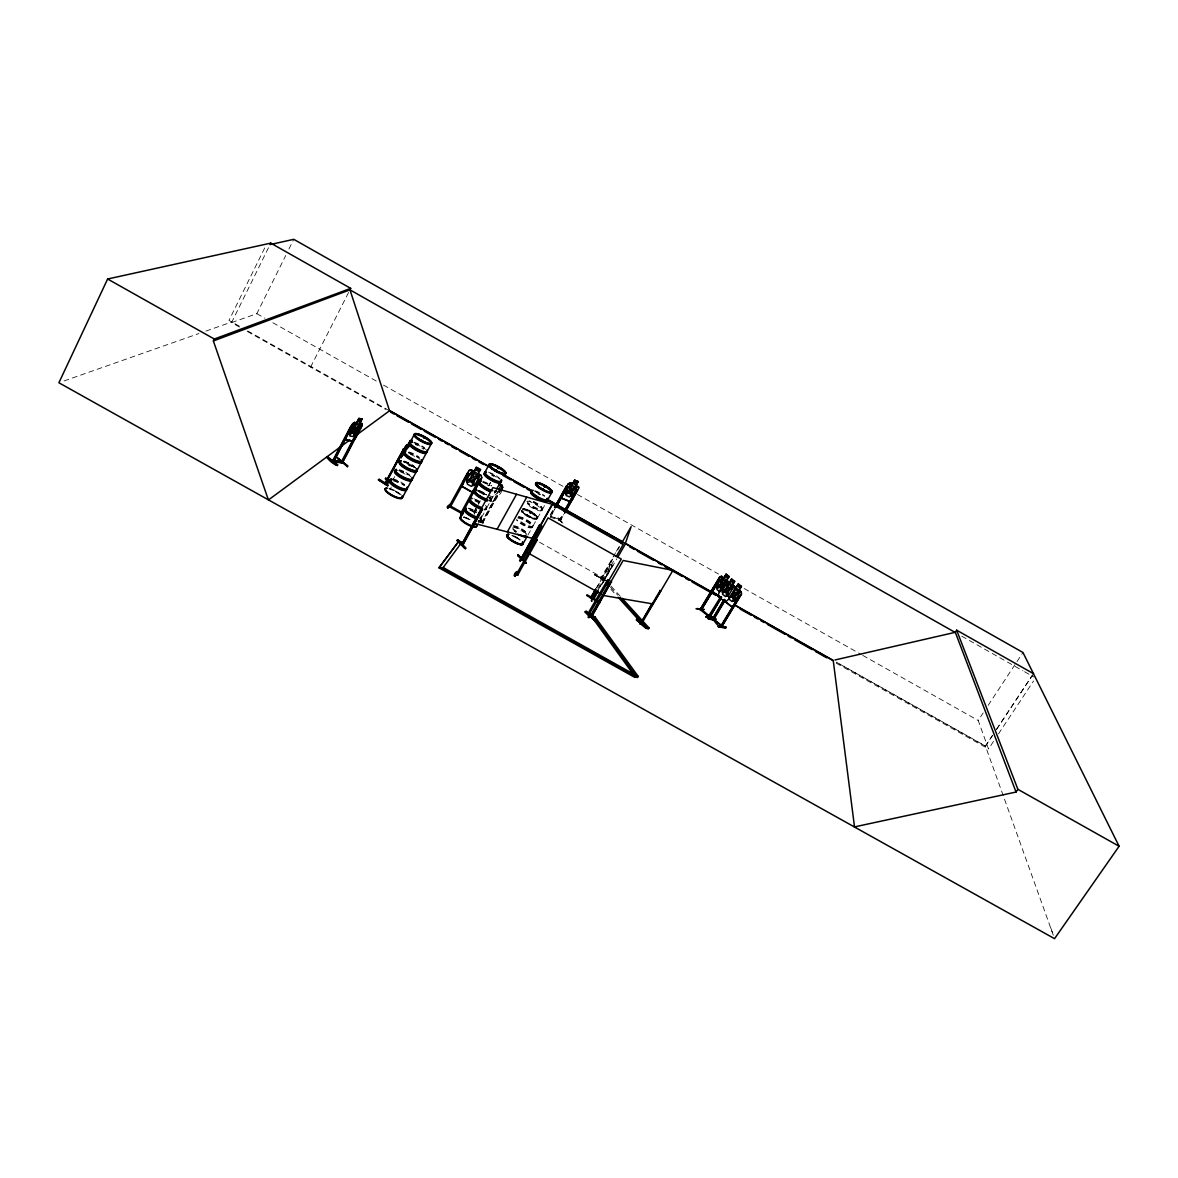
<?xml version="1.0" encoding="UTF-8"?>
<svg xmlns="http://www.w3.org/2000/svg" width="1178" height="1178" viewBox="0 0 1178 1178"><rect width="100%" height="100%" fill="white"/><g stroke="black" fill="none" stroke-linecap="round" stroke-linejoin="round"><path stroke-width="0.75" stroke-dasharray="5 3.75" d="M409.296 465.737L410.135 466.017M481.434 517.731L481.139 518.438M486.543 508.469L486.367 509.014M494.215 491.668A9.557 2.415 28.8 0 0 496.174 490.666L496.188 490.858M529.246 512.621L530.365 513.107L529.673 512.504M529.776 512.224L530.026 512.445M527.199 515.787L534.194 518.349L537.58 518.246M527.464 515.095C531.175 517.333 525.8 514.403 527.288 515.89M481.507 517.289L481.537 517.142A9.512 2.562 28.7 0 1 479.505 518.364M486.647 507.998L495.717 491.874M496.174 490.711L496.247 490.711A9.424 2.371 28.8 0 1 494.436 491.064M496.174 490.622L496.041 491.565M480.889 519.189L485.351 525.683M482.921 522.634L480.624 519.645L482.45 522.355M491.093 500.503L489.724 497.528M483.054 494.613L484.276 494.48M613.031 565.219L601.428 585.289M542.233 509.986L544.722 505.156M610.101 564.453L611.338 564.998L610.101 564.453L596.686 587.66M615.549 552.776L600.397 578.854L601.811 577.632M601.649 578L601.119 577.323L600.397 578.854M601.06 579.134L614.194 556.134M409.856 465.678L409.532 465.295M408.737 465.295L410.121 465.251L409.473 465.708M603.504 581.078L601.06 578.383L601.634 577.382L604.078 580.077L594.654 574.82L607.112 582.123M605.256 578.81L612.339 559.197M481.552 517.392L486.381 509.029M489.724 497.734L489.65 497.705A9.424 2.43 28.7 0 1 489.032 500.871L491.344 500.032L489.945 497.145A9.424 2.43 28.7 0 1 489.415 500.179M264.682 247.969L228.988 320.416L241.372 327.293M239.473 327.042L231.565 322.595L270.042 244.597M231.565 322.595L256.819 313.687L285.724 255.493M288.934 249.014L293.764 239.325M310.58 367.094L349.954 289.847M393.054 479.711L394.718 476.589M391.287 487.103L390.963 487.648M483.186 494.495L483.996 494.215M473.836 511.959L477.355 505.568M478.224 503.963L479.991 500.783M473.998 512.18L477.502 505.789M478.386 504.199L480.138 501.003M490.372 482.509L488.679 485.778A9.424 2.385 28.7 0 0 484.394 483.746M488.796 485.837L490.534 482.685M474.086 513.976L476.722 509.19M474.233 514.197L476.869 509.411M490.151 500.915L495.997 490.328M478.253 523.371L480.83 518.718M482.229 522.384L480.83 519.1M497.896 491.167L496.188 494.259L492.345 496.777L488.546 495.305M499.781 489.076L481.655 522.752L482.096 521.456M481.552 522.737L499.943 489.282M482.317 522.782L483.26 521.707M482.509 523.076L500.9 489.503M482.538 523.106L500.179 491.314M500.989 490.534C505.318 490.814 483.569 511.061 496.615 498.441M527.611 516.141L527.346 515.095M530.556 513.299L529.967 512.224M536.888 519.027L537.639 517.702M527.906 535.077L532.353 527.229M533.03 525.948L542.042 510.133M550.17 515.051L553.616 508.925M550.317 515.257L553.778 509.132M554.617 509.308L550.303 516.965L560.316 521L563.526 514.624M550.45 517.171L554.779 509.514M561.656 522.664L558.343 517.289L562.981 523.297M559.815 519.439L559.417 520.661L562.539 514.241M559.388 520.632L562.701 514.447M560.816 519.66L559.049 520.293M560.242 520.926L563.688 514.83M607.495 581.446L594.64 574.82M616.447 551.216L619.26 546.239M617.787 549.905L619.687 546.474M596.731 587.527L610.145 564.321M597.879 588.323L615.255 558.21M598.291 589.663L612.575 564.969M599.955 586.938L612.472 565.307M603.092 582.55L616.845 558.784M993.51 741.389L988.504 748.943L978.196 720.48L983.174 712.926M988.136 705.372L1015.996 663.081M1016.982 661.565L1022.96 652.494M992.524 735.322L985.426 746.027L836.424 662.198L985.471 746.16L1053.323 935.244M996.573 729.211L1032.061 675.671M985.471 746.16L992.48 735.587M996.485 729.55L1033.504 673.683M998.517 733.835L1033.577 680.987M537.374 518.614C537.05 512.724 528.2 509.956 523.106 508.454A9.247 2.356 29.2 0 1 535.681 514.786A9.247 2.356 29.2 0 1 533.708 517.819A9.247 2.356 29.2 0 1 521.898 510.442M527.184 515.596L530.218 516.847M529.614 512.592L530.321 513.284M490.534 500.532L489.297 500.547A9.424 2.43 28.7 0 0 489.724 497.411M64.083 380.936L198.935 333.536M205.856 331.106L231.889 321.947M490.284 500.871L489.091 500.93M535.784 518.659L536.888 518.629M526.772 515.287L527.921 515.566M481.905 521.162L482.965 521.53M559.609 519.174L560.551 519.513M524.49 509.117L522.899 508.837A9.247 2.356 29.2 0 1 535.445 515.184A9.247 2.356 29.2 0 1 533.487 518.232A9.247 2.356 29.2 0 1 521.663 510.84L528.451 515.92M409.414 465.001L410.106 465.752L408.957 465.266M482.038 521.221L482.98 521.574M559.741 519.233L560.713 519.616M601.634 577.382L603.74 578.045M601.06 578.383L603.165 579.046M528.627 516.082L529.113 516.332M524.475 509.161L526.36 509.75M478.106 490.99L486.426 494.907A9.424 2.43 28.7 0 0 478.121 490.99M484.055 494.51L483.952 494.436A9.395 2.43 28.7 0 0 479.637 492.433M403.907 461.246L414.391 466.679M405.762 462.306L403.701 461.614L414.2 467.048M478.489 520.337L481.699 521.53M478.636 520.558L481.861 521.766M478.003 521.206L482.465 522.855M478.165 521.427L481.375 522.62M557.989 517.922L562.274 522.899M559.417 519.513L550.862 516.229L559.579 519.719M488.119 499.928L492.964 502.005M526.566 509.397L528.627 510.295M526.345 509.779C535.961 512.047 544.148 524.77 527.862 516.097M528.068 516.524L527.14 515.964M407.971 463.307L410.224 464.471M594.905 574.452L607.495 581.461M594.61 574.879L604.078 580.18M539.539 542.233L603.666 578.265M256.819 313.687L264.844 318.207M272.854 322.728L377.048 381.481M383.468 385.103L563.01 486.352M577.441 494.48L718.506 574.039M744.157 588.499L861.177 654.482M862.782 655.395L978.196 720.48M247.719 330.944L389.55 410.754M247.365 331.489L385.898 409.517M836.247 663.185L988.504 748.943M961.704 636.149L1023.005 670.856M1024.58 671.74L1034.019 677.085M528.304 515.419L529.172 516.568L528.245 515.993M527.803 516.259L521.442 511.105A9.247 2.356 29.2 0 0 533.325 518.497A9.247 2.356 29.2 0 0 535.298 515.463A9.247 2.356 29.2 0 0 522.811 509.132M412.329 465.766L414.17 467.077M399.784 493.935L389.329 488.561A9.674 2.709 27.8 0 1 401.197 495.202M522.472 512.253L521.471 511.075M558.181 517.893L561.862 522.649M611.087 586.129L620.865 596.922M610.499 587.145L617.832 595.243M610.822 589.177L615.711 594.581M489.886 485.248L488.929 485.027M1050.791 927.896L1053.485 935.597M527.302 501.106A9.247 2.312 29.2 0 1 539.288 507.026A9.247 2.312 29.2 0 1 539.009 510.737A9.247 2.312 29.2 0 1 527.067 504.169M533.619 501.401A9.247 2.297 29.2 0 1 542.498 508.071A9.247 2.297 29.2 0 1 536.77 508.145A9.247 2.297 29.2 0 1 526.905 501.489M523.003 508.778A9.247 2.356 29.2 0 1 535.504 515.11A9.247 2.356 29.2 0 1 533.531 518.143A9.247 2.356 29.2 0 1 521.721 510.766M533.045 502.373A9.38 2.341 29.2 0 1 541.88 508.808A9.38 2.341 29.2 0 1 537.595 509.735A9.38 2.341 29.2 0 1 527.273 503.61M529.069 500.827A9.38 2.341 29.2 0 1 530.954 501.46M533.295 501.902A9.38 2.341 29.2 0 1 542.145 508.336A9.38 2.341 29.2 0 1 537.86 509.249A9.38 2.341 29.2 0 1 527.538 503.139M536.078 492.271A9.395 2.282 29.2 0 1 542.381 495.57M534.459 491.152A9.395 2.282 29.2 0 1 544.486 496.394M534.841 490.696A9.247 2.253 29.2 0 1 544.707 495.85M537.89 493.773A9.247 2.253 29.2 0 1 539.995 494.878M522.561 509.632A9.218 2.356 29.2 0 1 535.003 515.935A9.218 2.356 29.2 0 1 533.045 518.968A9.218 2.356 29.2 0 1 521.28 511.62M517.849 518.055A9.218 2.4 29.2 0 1 530.306 524.343A9.218 2.4 29.2 0 1 528.304 527.449A9.218 2.4 29.2 0 1 516.538 520.072M516.553 531.425A9.188 2.444 29.1 0 1 512.297 527.715M513.623 525.653A9.188 2.444 29.1 0 1 522.207 529.113A9.188 2.444 29.1 0 1 527.95 534.385M518.055 517.451A9.35 2.444 29.2 0 1 530.689 523.827A9.35 2.444 29.2 0 1 528.657 526.978A9.35 2.444 29.2 0 1 516.73 519.498M516.214 531.97A9.336 2.489 29.1 0 1 512.886 529.364M513.225 526.11A9.336 2.489 29.1 0 1 527.288 534.002M518.32 516.98A9.35 2.43 29.2 0 1 530.453 522.944A9.35 2.43 29.2 0 1 530.1 526.816A9.35 2.43 29.2 0 1 518.011 520.19M518.703 516.524A9.218 2.4 29.2 0 1 530.674 522.399A9.218 2.4 29.2 0 1 530.321 526.213A9.218 2.4 29.2 0 1 518.408 519.675M515.949 532.441A9.336 2.489 29.1 0 1 514.109 531.131M514.536 526.861A9.336 2.489 29.1 0 1 527.022 534.473M512.769 527.184A9.188 2.459 29.1 0 1 524.136 532.544M525.594 533.811A9.188 2.459 29.1 0 1 526.595 534.959M514.271 536.049A9.144 2.489 29.1 0 1 520.146 539.627M511.929 535.651A9.174 2.489 29.1 0 1 519.896 540.128M513.976 536.535A9.218 2.503 29.1 0 1 519.91 540.142M512.077 535.357A9.218 2.503 29.1 0 1 520.072 539.848L514.138 536.211A9.218 2.503 29.1 0 1 521.53 541.1M408.295 452.882A9.851 2.533 28 0 1 420.355 459.67M408.56 452.396A9.851 2.533 28 0 1 419.162 457.889M408.943 451.91A9.704 2.489 28 0 1 419.368 457.314M415.274 444.548A9.733 2.444 28.1 0 1 417.498 445.52M421.842 447.979A9.733 2.444 28.1 0 1 423.682 449.289M415.539 443.944A9.866 2.474 28.1 0 1 424.065 448.73M413.728 442.722A9.866 2.474 28.1 0 1 425.788 449.51M414.096 442.236A9.718 2.43 28.1 0 1 424.536 447.669M404.069 461.069A9.645 2.533 28 0 1 414.45 466.444M403.774 461.599A9.66 2.533 28 0 1 415.598 468.255M410.121 454.222A9.689 2.489 28 0 1 416.673 457.624M403.921 461.246A9.718 2.547 28 0 1 415.819 467.931M392.569 478.945A9.66 2.636 27.9 0 1 406.13 485.94M393.688 480.271A9.807 2.695 27.9 0 1 404.245 485.719M393.953 479.785A9.807 2.695 27.9 0 1 404.51 485.218M400.623 472.01A9.674 2.592 27.9 0 1 407.161 475.382M398.797 470.699A9.822 2.636 27.9 0 1 407.514 474.822M399.062 470.199A9.822 2.636 27.9 0 1 411.078 476.957M389.506 488.384A9.601 2.68 27.8 0 1 401.256 494.981M399.43 469.713A9.674 2.592 27.9 0 1 403.701 471.347M405.924 472.496A9.674 2.592 27.9 0 1 409.841 475.087M403.553 461.953A9.718 2.547 28 0 1 414.008 467.357M407.559 464.132A9.645 2.533 28 0 1 413.684 467.872M389.196 488.914A9.615 2.695 27.8 0 1 399.563 494.245M393.467 480.904A9.645 2.651 27.9 0 1 399.946 483.657M483.333 481.522A9.424 2.371 28.8 0 1 491.609 485.483M489.989 496.88A9.395 2.415 28.7 0 1 489.503 499.958M478.474 490.401A9.395 2.415 28.7 0 1 484.673 493.081M482.965 481.993A9.557 2.415 28.8 0 1 491.359 486.013M478.165 490.917A9.424 2.43 28.7 0 1 486.44 494.848M495.025 490.711A9.424 2.385 28.7 0 1 494.731 492.64M495.423 490.21A9.557 2.415 28.8 0 1 495.143 492.154M482.7 482.479A9.557 2.415 28.8 0 1 489.003 485.218M491.948 474.719A9.571 2.356 28.8 0 1 498.088 478.445M490.063 473.306A9.571 2.356 28.8 0 1 499.84 479.225M488.487 472.157A9.424 2.312 28.8 0 1 500.032 478.651M491.653 475.308A9.439 2.327 28.8 0 1 493.818 476.442M485.498 507.968A9.395 2.489 28.7 0 1 483.996 509.986M474.925 500.989A9.395 2.489 28.7 0 1 479.196 503.021M481.242 515.699A9.38 2.533 28.7 0 1 479.711 517.746M468.741 508.086A9.38 2.533 28.7 0 1 477.002 511.988M486.175 506.996A9.527 2.518 28.7 0 1 484.659 509.029M475.441 499.914A9.527 2.518 28.7 0 1 481.861 503.242M485.38 505.274A9.395 2.474 28.7 0 1 484.865 508.41M473.851 498.795A9.395 2.474 28.7 0 1 480.064 501.46M487.78 497.013A9.395 2.43 28.7 0 1 488.737 501.357M489.68 497.499A9.424 2.43 28.7 0 1 489.194 500.591M468.388 508.572A9.512 2.562 28.7 0 1 476.766 512.518M485.91 507.482A9.527 2.518 28.7 0 1 484.379 509.5M475.19 500.4A9.527 2.518 28.7 0 1 481.611 503.728M477.959 491.27A9.424 2.43 28.7 0 1 484.187 493.965M480.388 517.26A9.38 2.533 28.7 0 1 480.035 519.277M469.831 510.28A9.38 2.533 28.7 0 1 474.101 512.297M480.786 516.759A9.512 2.562 28.7 0 1 480.447 518.806M470.081 509.676A9.512 2.562 28.7 0 1 474.425 511.723M463.955 516.906A9.306 2.562 28.6 0 1 470.125 519.527M463.646 517.422A9.321 2.562 28.6 0 1 469.831 520.043M465.737 517.687L463.779 517.083A9.38 2.577 28.6 0 1 470.022 519.704L465.722 517.702M480.256 491.226L478.312 490.593A9.424 2.43 28.7 0 1 484.57 493.273L480.256 491.241"/><path stroke-width="1.5" d="M545.193 487.147L544.118 486.19M544.251 486.337L543.897 486.293M543.117 489.474C539.583 487.707 546.607 490.931 542.764 489.974M543.794 489.695L542.808 488.929M729.256 596.318L729.094 599.175L732.068 601.531L735.484 599.764L739.769 592.667L738.93 590.134L741.477 586.305L739.195 590.104M722.409 588.308L722.629 585.466L725.501 583.832M385.883 482.273L391.229 482.067M733.791 590.399L733.511 594.051L730.493 595.744M460.981 515.228L462.748 513.225M461.231 514.771L462.674 512.386M588.44 617.198L590.149 612.28L589 617.758L588.234 617.331L590.149 612.28M591.489 600.883L592.858 596.686M593.418 597.143L593.079 596.112M498.898 468.52L498.368 467.401M498.265 467.843L499.001 468.535L497.867 468.034M495.496 471.038C499.428 472.584 493.538 468.859 495.526 470.891M497.234 471.715L496.939 470.714M496.748 470.964L495.761 470.037L494.981 470.64M495.246 470.582L496.63 470.729M518.114 554.735L517.672 555.368L526.213 563.334L517.672 555.368M463.072 481.669L462.144 486.44L471.995 491.933L475.603 488.723M517.878 555.309L526.036 562.554L525.594 563.217M706.447 616.33C729.285 618.097 690.588 615.77 713.824 618.023L713.279 617.625M718.536 626.078L725.766 626.829L718.285 626.593M725.884 627.8L718.668 627.02L725.884 627.8L725.722 626.77M337.497 458.566L347.466 466.65M347.289 466.738L347.716 466.032L337.703 458.021M401.168 457.933L406.292 446.521L405.909 450.202L409.296 446.05M561.582 498.176L562.554 494.097L568.091 483.849L570.064 483.009C572.861 481.169 581.358 490.328 578.295 486.411M461.128 543.441L461.732 542.351L459.067 540.864L438.967 567.811L634.809 677.394L635.045 676.393M404.231 454.664L404.923 452.102C394.497 465.722 408.899 443.502 410.268 440.837L412.182 440.601M636.842 619.289L646.324 627.638L645.883 628.257L636.414 619.908L636.812 619.23M346.597 435.507L345.331 440.071L346.479 435.521L352.575 423.83L354.416 422.431L356.713 422.843M713.794 586.983L712.44 591.489L719.891 597.349M712.675 591.43L713.912 587.042M462.704 544.81L461.54 544.53C461.894 541.556 464.456 544.383 462.807 545.105L482.288 509.794L480.977 509.249L482.288 509.794M608.967 580.327L607.73 579.635L587.454 614.386L588.529 613.09L589.736 613.826M599.705 603.048L586.615 595.464L587.027 594.757L600.176 602.135M424.448 437.892L423.8 437.848M423.889 437.553L424.33 437.406M424.139 437.73L424.831 438.083M385.618 478.062L390.139 481.051C384.293 476.413 383.925 478.651 390.124 481.552M421.429 441.117L422.254 440.69L421.385 439.983M593.594 599.263L597.732 591.827M594.198 598.026L594.272 597.644M589.015 615.078L589.692 613.974L588.205 613.178M596.142 591.282L591.798 598.822L590.502 598.13L595.832 589.074M590.531 597.938L595.788 589.206M590.988 597.217C593.948 595.523 590.723 601.325 592.563 597.467M591.371 596.804L592.652 597.688M397.501 462.262L405.144 446.83L407.868 444.901M270.763 243.124L270.042 244.597L293.764 239.325L1022.96 652.494L1119.1 846.26L1054.546 938.675L268.363 499.811L213.365 340.957L349.954 289.847L350.705 288.374L270.763 243.124L107.625 279.009L58.9 382.762L268.51 499.899L349.778 439.998M213.365 340.957L214.308 339.028L350.705 288.374M326.924 457.491L327.823 456.828L337.85 464.883C336.82 467.283 325.069 457.8 327.852 456.828M333.58 461.864L352.016 426.598L351.132 426.465L332.638 461.717C335.774 460.48 333.124 459.184 332.387 461.378L350.779 426.2L351.662 426.333M333.742 461.85L345.817 437.539M346.7 435.595L352.767 423.992M333.389 461.57L334.051 460.289M356.595 422.755L358.878 418.396L362.176 418.97L359.717 423.447L360.556 425.14L356.33 433.224L352.914 436.464L349.925 436.051L350.131 432.341L354.372 424.213L356.743 423.005L358.981 418.484L361.999 419.103M359.614 423.358L361.882 419.015M354.46 437.023L341.046 462.468L342.592 461.231L342.371 462.925L332.888 461.791M341.649 462.807L359.805 427.747L360.674 427.879L359.452 427.467M332.446 461.423L342.018 462.571L357.008 433.96M358.672 430.78L360.335 427.599M356.198 436.95L352.87 441.087L345.375 439.85L352.87 441.087L356.198 436.95L362.279 425.332L361.852 423.55L359.908 423.329M387.591 485.778L378.418 479.844L387.871 485.807M388.666 482.965L384.617 483.672L385.294 482.303M384.691 483.657L403.701 448.951L385.309 484.011M385.235 483.967L403.701 448.951M385.118 483.937L406.587 445.166M407.853 445.034L410.15 440.616L412.197 440.366M409.473 442.943L411.461 441.352L410.71 442.781M410.253 442.044L414.17 434.697M537.242 540.01L536.005 539.318L537.242 540.01L517.598 575.217L518.394 573.819L517.054 573.303M402.228 497.97L406.351 490.284M407.19 488.679L411.475 480.683M412.344 479.063L416.511 471.347M416.909 470.611L421.076 462.851M421.93 461.216L426.245 453.162M431.045 444.209A9.733 2.385 28.1 0 1 416.776 438.569A9.733 2.385 28.1 0 1 419.972 435.61A9.733 2.385 28.1 0 1 431.045 444.209L427.128 451.527A9.866 2.474 28.1 0 1 415.333 448.465A9.866 2.474 28.1 0 1 411.961 442.31M514.388 575.821L517.554 571.58L517.186 572.317C515.949 570.402 512.901 575.939 515.036 576.307L515.419 575.556M515.036 576.307L517.466 571.61M589.56 613.709L588.661 615.122L621.292 559.049L548.094 517.849L516.465 574.349M516.936 573.185L518.129 573.612M522.517 559.962L523.312 558.549L522.193 557.93M523.356 558.799L522.384 558.048M540.584 525.359L541.851 525.918L522.664 560.021L521.353 559.314L552.217 504.287L492.89 487.604L461.614 544.516M447.758 508.042C455.915 501.254 444.68 506.187 447.758 508.042L448.067 507.32M449.76 505.318L451.174 506.098L450.114 505.318L449.068 506.511L467.622 472.849L468.8 473.512L450.217 507.203L451.262 505.995M521.751 556.899L519.601 560.669L520.337 561.081L522.649 556.664M522.723 559.889L521.766 559.447M460.598 512.99C463.087 509.897 458.757 513.814 462.129 513.682M460.863 513.152L479.225 479.372L480.403 480.035L479.225 479.372M463.219 513.49L461.526 515.758L461.246 514.712M481.669 477.664L461.864 513.711M521.559 558.416L520.337 561.081M485.012 472.069L489.164 464.485M458.051 539.892L457.005 540.466L465.487 548.668L465.884 547.947L458.021 539.892M459.067 540.864L438.967 567.811M481.242 509.514L461.688 544.781L462.674 543.603C465.133 544.295 461.717 542.513 462.586 544.781L482.008 509.514M500.65 481.537L499.133 484.305L502.108 485.351L502.623 487.515L502.019 485.321M496.718 488.841L501.681 480.138M464.839 548.521L457.108 540.393L465.487 548.668M498.75 489.636L500.459 486.543L499.487 484.32M500.738 490.475L502.432 487.265M500.871 490.681L502.653 487.339M497.087 529.261L516.538 494.259M507.35 531.911L526.757 497.131M522.958 543.927L527.067 536.623A9.203 2.459 29.1 0 1 517.731 534.208M547.726 499.766L551.908 492.36M521.559 558.033L520.558 559.123L521.721 559.462L540.481 525.123L539.524 524.873L520.867 559.27L522.458 558.225L521.118 557.592M540.761 525.403L539.804 525.138L520.823 559.226M554.485 507.394L566.574 485.925L567.737 486.514L556.502 506.452M554.647 507.6L566.574 485.925M555.486 507.777L567.737 486.514M574.673 480.197L578.28 481.655L574.614 480.138L572.523 483.996L570.064 484.718L566.073 491.786L566.176 495.526L569.548 496.851L573.053 494.539L577.029 487.501L575.939 485.513L578.03 481.669M574.673 480.315L572.479 483.937M576.13 485.439L578.221 481.581M564.262 511.193L576.351 489.812L577.338 490.21L565.263 511.576M564.424 511.385L576.351 489.812M564.556 513.299L578.928 488.148M621.292 543.706L631.128 526.684L624.87 544.913L617.743 557.238M616.153 556.664L623.295 544.339L552.379 504.39L521.648 559.417M591.444 600.751L591.989 601.281M598.159 590.031L592.976 599.013L597.393 591.209M586.055 611.249L594.257 618.641L586.07 611.249L585.113 611.883L593.889 619.172M592.946 598.925L597.85 591.459M592.078 615.019L590.59 616.418L591.577 616.565L611.353 581.608L610.469 581.446L590.266 616.123L591.341 616.285M611.353 581.608L591.695 616.639M591.518 616.595C594.11 613.311 588.558 616.006 591.091 616.212M635.001 676.673L637.534 677.527L638.211 676.393L594.949 616.845L592.519 615.976L591.886 617.051L633.926 675.185M594.33 617.92L594.949 616.845M595.582 619.878L594.684 620.511L585.127 611.853L595.258 620.408M659.724 590.414L660.873 590.841L640.361 624.119L651.596 604.196M641.156 624.237L640.287 624.075L660.063 590.693M641.215 624.281L672.933 570.373L623.162 560.463L590.841 616.492M641.303 624.222L642.01 623.015L640.817 622.558M622.087 598.277L649.004 627.933L648.401 628.978L646.251 628.33L646.855 627.3L619.967 597.614M646.383 628.33L636.414 619.908M634.809 677.394L635.678 675.539L592.519 615.976M696.007 608.761L703.722 609.806M700.218 609.733L719.773 576.852L721.658 576.292L719.846 576.984L700.041 609.586M719.537 579.826L700.998 610.366L719.537 579.826L718.668 579.149M702.014 609.335L700.954 610.307M723.807 577.986L726.075 574.201L729.241 576.675L726.708 580.489M726.104 574.408L723.763 578.177L721.422 578.207L717.211 585.26L716.975 589.515L719.905 591.842M719.419 591.754L725.457 581.682M706.564 617.301L706.461 616.285M700.159 609.644L709.76 617.184L709.568 615.387L708.479 616.374L720.789 596.583M708.081 618.45L716.136 619.039L708.508 618.921C710.982 619.687 715.105 620.408 713.75 619.039M731.656 579.09L729.373 582.889L727.047 582.904L722.806 589.972L722.556 594.242L725.501 596.583L728.902 594.816L733.158 587.734L732.333 585.216L734.807 581.372L731.553 578.869L729.3 582.874L727.091 581.137M709.318 615.431L709.701 617.154M709.539 617.228L721.407 597.246M709.789 617.257L721.643 597.275M734.542 581.402L732.26 585.201L734.365 586.865L734.881 589.015L728.667 599.19L725.324 602.091L717.947 596.201L719.302 591.68L725.383 581.549L727.194 580.975L734.483 586.777M724.102 599.44L712.145 619.437C712.307 615.726 716.253 627.035 721.761 626.976C724.146 626.063 720.023 623.913 720.715 626.328M724.352 599.469L712.543 619.481M724.971 600.132L712.926 620.04M725.221 600.162L713.353 620.158M735.941 587.793L738.311 584.008M720.671 626.328L739.445 595.538L721.039 626.357L721.216 625.062M741.448 593.933L721.51 626.99L741.58 593.962L741.183 591.724L739.004 590.149M834.981 659.974L955.314 632.306L956.669 630.186L1033.504 673.683M854.506 826.897L1016.04 792.043L1017.88 789.319L956.669 630.186M502.108 485.351L499.236 484.423M461.732 542.351L441.809 569.386L443.031 567.428L635.708 675.259L635.472 676.26L439.615 566.647M460.804 515.36L462.954 512.621M461.084 512.121L462.645 512.356M478.342 473.836L481.139 475.367L481.817 477.708L475.706 488.855L471.995 492.154L461.953 486.514L462.925 481.611L468.991 470.464L471.171 469.757L474.086 471.391L476.368 467.224L480.653 469.639L478.121 473.895L479.505 476.486L475.264 484.246L471.303 486.352L467.313 484.114L466.989 479.593L471.229 471.833L474.13 471.642L476.427 467.445L480.433 469.698M451.071 506.334L461.172 512.003M449.319 506.673L450.467 507.129M468.726 473.615L467.622 472.849M569.902 501.592L573.2 498.279L569.902 501.592L561.376 498.206L562.377 494.009M402.11 496.35A9.674 2.709 27.8 0 1 394.026 496.394A9.674 2.709 27.8 0 1 385.427 488.546L385.25 488.885M447.773 507.806L450.835 504.184L449.849 504.42M696.89 608.525L704.164 609.335M355.668 435.654L389.771 410.607L489.017 466.503M728.991 596.583L729.756 597.717L733.688 595.42C731.494 602.149 736 604.005 734.807 595.111C741.875 593.432 739.607 589.191 734.645 593.683L734.63 588.426M640.729 623.854L639.934 623.736L641.524 622.676M543.853 490.239L543.146 490.136M545.267 486.882L544.943 486.676M495.231 470.302L496.439 471.229M498.044 467.71L498.397 468.358M568.238 484.011L570.049 483.157M400.034 461.143L399.843 461.437A9.718 2.547 28 0 0 408.575 469.212A9.718 2.547 28 0 0 416.57 469.389M726.193 581.917L722.467 584.038C724.396 577.426 720.273 576.204 721.334 584.406C713.883 586.188 716.725 590.62 721.51 585.775L721.054 590.782M405.32 467.592L405.423 468.343M422.387 441.514L421.695 440.543M422.534 441.382L422.357 440.749M420.973 439.85L419.869 439.983M469.08 470.64L471.156 469.919L481.007 475.47M385.78 482.685L390.801 481.787M378.403 479.873L379.154 479.093L388.254 485.1M385.604 478.592L390.095 481.64M397.369 462.174L400.564 461.702M400.697 461.791L397.251 462.321L399.003 458.257M404.908 454.252L402.979 454.517L407.235 446.55L409.149 446.3M404.128 449.23L403.126 449.024M406.41 445.21L408 444.989M410.135 440.749L412.05 440.513M342.489 462.925L362.029 425.287L361.734 423.682M342.989 461.614L342.047 461.467M333.109 460.142L341.517 461.555M641.877 623.029L640.67 622.573M544.84 486.381L544.884 486.529M496.954 471.347L496.115 471.259M498.957 468.122L498.309 467.533M422.254 440.837L421.474 440.395M420.811 439.806L420.605 440.66M421.356 440.587L419.986 439.939L421.047 440.763M718.124 626.696L725.515 627.432M520.47 558.873L521.412 559.094M707.978 618.494L715.664 619.495M706.034 616.86L713.456 617.655M706.564 617.184L713.809 617.935M708.965 615.593L701.573 609.63M701.013 610.337L700.969 608.496M701.926 609.247L700.704 608.481L702.029 609.321M341.856 461.835L333.86 460.657M735.352 604.167L731.98 607.068L724.603 601.148M740.078 596.201L739.195 595.508M712.528 591.489L719.891 597.172M736 587.601L738.282 583.802L741.477 586.305M733.82 585.893L736.029 587.807M728.946 582.065L721.584 576.278M729.167 576.66L726.075 574.201M354.387 422.578L361.852 423.55M590.973 614.828L592.298 615.387M588.411 613.061L587.719 614.563M602.886 595.405L653.127 603.975M611.691 581.903L610.469 581.446M517.068 573.053L516.082 574.378L517.451 575.144M516.155 574.231L517.525 574.997M462.718 512.577L461.275 511.767M542.454 488.826L542.233 489.047M495.82 470.096L496.218 470.243M420.193 439.954L422.004 441.146M421.93 440.793L420.973 440.16M462.851 545.061L461.967 544.884M473.32 523.135L532.957 538.508L536.329 540.422M646.855 627.3L649.004 627.933M635.678 675.539L638.211 676.393M521.427 557.96L522.045 558.092M544.972 487.103L543.971 486.543M498.029 467.592L498.986 467.769M498.795 468.314L497.646 467.828M561.538 498.117L569.828 501.372M709.406 615.299L710.467 616.138M496.159 471.406L497.263 471.259M588.661 615.093L587.601 614.253L588.838 614.96M342.695 461.305L341.708 461.187M421.312 440.999L419.898 440.219M452.028 573.981L460.053 578.472M464.883 581.166L474.513 586.556M492.168 596.436L495.378 598.233M498.589 600.029L501.799 601.825M505.009 603.622L508.219 605.418M513.034 608.113L519.454 611.706M538.729 622.485L541.939 624.281M545.149 626.078L548.359 627.874M553.174 630.569L559.594 634.176M566.014 637.769L569.224 639.566M580.459 645.853L583.67 647.65M593.3 653.039L607.76 661.123M627.02 671.902L630.23 673.698M449.201 506.584L461.879 513.52M528.245 553.1L601.045 593.977M505.038 475.529L532.25 490.858M548.256 499.87L564.262 508.896M567.472 510.692L621.896 541.35M626.696 544.059L719.552 596.362M733.953 604.476L833.214 660.387L854.58 827.412M488.87 466.694L389.55 410.754L349.954 289.847L955.417 632.586M503.286 474.822L532.117 491.064M546.533 499.177L721.127 597.526M733.938 604.741L833.258 660.681M390.713 412.226L393.908 414.023M397.119 415.834L408.339 422.151M411.549 423.962L421.164 429.381M424.36 431.177L435.58 437.494M438.79 439.306L441.986 441.117M445.196 442.913L448.406 444.724M451.616 446.521L456.416 449.23M459.626 451.041L469.242 456.46M472.437 458.257L475.647 460.068M478.857 461.879L483.657 464.574M502.888 475.411L510.913 479.932M514.109 481.728L523.724 487.147M526.934 488.958L530.144 490.755M547.77 500.694L550.98 502.491M554.175 504.302L558.99 507.011M562.186 508.808L571.801 514.226M575.011 516.038L579.826 518.747M583.022 520.543L586.232 522.355M589.442 524.166L607.068 534.09M610.278 535.902L613.473 537.698M616.683 539.509L621.498 542.219M629.508 546.725L634.309 549.434M637.519 551.245L653.54 560.272M658.355 562.981L661.565 564.777M664.76 566.589L682.386 576.513M685.596 578.324L688.806 580.136M692.001 581.932L709.642 591.871M712.837 593.668L716.047 595.479M740.093 609.011L751.314 615.328M754.509 617.139L757.719 618.951M760.929 620.747L764.124 622.558M767.334 624.355L784.96 634.294M788.17 636.091L791.38 637.902M794.576 639.713L812.202 649.638M815.412 651.449L826.632 657.766M1017.88 789.319L1119.1 846.26M107.625 279.009L214.308 339.028M385.235 478.724L391.258 482.7M733.717 586.04L741.065 591.812M354.416 422.431L352.575 423.83M724.75 601.089L732.053 606.891M337.747 458.08L347.716 466.032M712.852 618.332L713.839 618.906M713.809 619.378L721.275 625.4L713.559 619.348M327.381 457.462L337.468 465.619M326.939 457.462L337.011 465.457M518.07 554.661L526.036 562.598M607.406 582.079L609.851 584.789M606.523 582.771L608.967 585.466M605.948 583.773L608.378 586.482M618.155 597.275L646.251 628.33M500.9 489.503L499.781 489.076M610.528 640.272L612.693 643.247M955.314 632.306L1016.04 792.043M547.314 500.194A9.395 2.282 29.2 0 1 537.89 498.191A9.395 2.282 29.2 0 1 531.528 491.3M546.371 499.752A9.262 2.253 29.2 0 1 538.655 499.281A9.262 2.253 29.2 0 1 531.337 491.903M547.048 498.78A9.395 2.282 29.2 0 1 539.229 498.294A9.395 2.282 29.2 0 1 531.793 490.814M547.24 498.206A9.262 2.253 29.2 0 1 543.941 499.634A9.262 2.253 29.2 0 1 533.546 493.773A9.262 2.253 29.2 0 1 533.295 490.357M522.62 542.042A9.174 2.489 29.1 0 1 519.189 543.75A9.174 2.489 29.1 0 1 508.896 537.963A9.174 2.489 29.1 0 1 508.808 534.282M526.861 536.55A9.336 2.489 29.1 0 1 520.175 534.827M526.006 536.137A9.336 2.489 29.1 0 1 524.446 535.857M421.268 462.218A9.718 2.503 28 0 1 410.68 459.906A9.718 2.503 28 0 1 404.996 453.074M421.312 460.804A9.851 2.533 28 0 1 412.079 459.98A9.851 2.533 28 0 1 405.188 452.44M416.835 468.829A9.689 2.533 28 0 1 407.735 468.093A9.689 2.533 28 0 1 400.991 460.627M416.762 469.05A9.718 2.547 28 0 1 407.617 468.314A9.718 2.547 28 0 1 400.844 460.819M426.892 452.043A9.866 2.474 28.1 0 1 416.158 449.613A9.866 2.474 28.1 0 1 410.356 442.751M421.753 459.7A9.718 2.489 28 0 1 412.668 458.875A9.718 2.489 28 0 1 405.865 451.454M426.068 451.66A9.733 2.444 28.1 0 1 418.131 451.321A9.733 2.444 28.1 0 1 409.37 443.664M421.577 460.303A9.851 2.533 28 0 1 412.344 459.479A9.851 2.533 28 0 1 405.453 451.94M426.951 450.025A9.733 2.43 28.1 0 1 422.652 451.174A9.733 2.43 28.1 0 1 411.77 445.048A9.733 2.43 28.1 0 1 412.344 441.824M406.572 489.621A9.674 2.651 27.9 0 1 395.926 487.515A9.674 2.651 27.9 0 1 390.36 480.521M406.984 489.12A9.807 2.695 27.9 0 1 395.101 486.337A9.807 2.695 27.9 0 1 391.906 479.917M402.287 497.631A9.674 2.709 27.8 0 1 391.611 495.585A9.674 2.709 27.8 0 1 386.075 488.546M402.199 496.129A9.645 2.695 27.8 0 1 393.01 495.614A9.645 2.695 27.8 0 1 386.399 488.016M416.07 470.258A9.674 2.547 28 0 1 406.97 469.521A9.674 2.547 28 0 1 400.226 462.056M386.251 488.207A9.674 2.709 27.8 0 1 387.591 488.207M416.379 469.757A9.718 2.547 28 0 1 408.368 469.58A9.718 2.547 28 0 1 399.666 461.835M411.755 478.592A9.822 2.636 27.9 0 1 407.323 479.961A9.822 2.636 27.9 0 1 396.338 473.792A9.822 2.636 27.9 0 1 397.03 470.316M407.073 487.088A9.674 2.651 27.9 0 1 397.899 486.485A9.674 2.651 27.9 0 1 391.229 478.916M411.711 480.035A9.689 2.606 27.9 0 1 401.08 477.856A9.689 2.606 27.9 0 1 395.484 470.92M406.881 487.677A9.807 2.695 27.9 0 1 402.42 489.106A9.807 2.695 27.9 0 1 391.449 482.936A9.807 2.695 27.9 0 1 392.171 479.417M412.02 478.106A9.822 2.636 27.9 0 1 402.743 477.429A9.822 2.636 27.9 0 1 395.941 469.801M412.212 477.502A9.689 2.592 27.9 0 1 403.067 476.825A9.689 2.592 27.9 0 1 396.338 469.315M490.004 491.653A9.424 2.385 28.7 0 1 480.992 486.381A9.424 2.385 28.7 0 1 479.667 482.73M490.357 491.152A9.557 2.415 28.8 0 1 481.213 485.807A9.557 2.415 28.8 0 1 479.858 482.126M476.53 490.637A9.409 2.43 28.7 0 0 476.648 494.318A9.409 2.43 28.7 0 0 487.589 500.223A9.424 2.43 28.7 0 1 477.399 494.996A9.424 2.43 28.7 0 1 475.294 490.652M485.954 498.986A9.395 2.415 28.7 0 1 476.295 493.111A9.395 2.415 28.7 0 1 476.854 490.063M485.851 499.207A9.424 2.43 28.7 0 1 476.162 493.317A9.424 2.43 28.7 0 1 476.722 490.254M500.591 480.845A9.571 2.356 28.8 0 1 496.88 482.185A9.571 2.356 28.8 0 1 486.146 476.148A9.571 2.356 28.8 0 1 486.205 472.746M492.816 490.725A9.424 2.371 28.8 0 1 483.525 486.087A9.424 2.371 28.8 0 1 479.844 481.478M480.521 481.154A9.424 2.371 28.8 0 1 481.714 481.169M500.194 481.346A9.439 2.327 28.8 0 1 491.962 480.727A9.439 2.327 28.8 0 1 484.821 473.335M490.622 490.666A9.557 2.415 28.8 0 1 481.478 485.321A9.557 2.415 28.8 0 1 480.123 481.64M501.342 481.287A9.571 2.356 28.8 0 1 490.357 478.504A9.571 2.356 28.8 0 1 486.47 472.26M501.062 479.77A9.439 2.327 28.8 0 1 492.831 479.137A9.439 2.327 28.8 0 1 485.675 471.76M475.279 518.379A9.38 2.533 28.7 0 1 465.649 512.504A9.38 2.533 28.7 0 1 466.267 509.338M475.617 517.893A9.512 2.562 28.7 0 1 465.84 511.944A9.512 2.562 28.7 0 1 466.473 508.719M476.56 525.977A9.38 2.592 28.6 0 1 466.665 524.181A9.38 2.592 28.6 0 1 460.789 517.127M476.383 524.49A9.35 2.577 28.6 0 1 468.034 524.21A9.35 2.577 28.6 0 1 461.113 516.627M487.132 501.018A9.395 2.43 28.7 0 1 476.987 495.776A9.395 2.43 28.7 0 1 474.911 491.447M476.295 524.696A9.38 2.577 28.6 0 1 467.916 524.431A9.38 2.577 28.6 0 1 460.966 516.803M487.427 500.547A9.424 2.43 28.7 0 1 477.237 495.275A9.424 2.43 28.7 0 1 475.146 490.931M482.744 509.19A9.527 2.518 28.7 0 1 472.452 503.86A9.527 2.518 28.7 0 1 470.361 499.428M478.091 517.451A9.38 2.533 28.7 0 1 467.946 512.209A9.38 2.533 28.7 0 1 465.928 507.792M480.433 509.029A9.395 2.489 28.7 0 1 471.45 503.772A9.395 2.489 28.7 0 1 470.169 500.046M475.883 517.422A9.512 2.562 28.7 0 1 466.782 512.091A9.512 2.562 28.7 0 1 465.516 508.278M481.036 508.057A9.527 2.518 28.7 0 1 471.922 502.726A9.527 2.518 28.7 0 1 470.626 498.957M481.301 507.453A9.395 2.474 28.7 0 1 471.642 501.578A9.395 2.474 28.7 0 1 472.231 498.471M570.299 485.218L570.285 490.033C562.186 493.405 566.014 496.365 570.594 491.167C568.827 497.661 573.774 497.749 571.772 490.652C579.311 487.515 576.263 484.526 571.477 489.459L571.536 485.277L570.299 485.218M355.609 424.33L355.211 428.527L359.997 424.949L355.373 429.631C357.081 435.448 351.795 437.539 354.254 430.471C349.218 437.126 346.685 434.594 354.063 429.41L354.534 424.301L355.609 424.33M728.284 583.994L727.871 588.735C732.51 584.141 735.249 588.514 728.019 590.163C729.182 599.013 724.706 597.187 726.9 590.472C722.099 595.332 719.257 590.87 726.738 589.103L727.238 583.316L728.284 583.994M473.968 485.41L472.496 485.1L472.334 479.77C466.944 485.041 462.925 480.977 471.922 478.342C469.359 469.507 474.896 470.994 473.276 477.885C478.135 472.834 482.612 476.913 473.674 479.372L473.968 485.41M355.977 424.448L351.736 432.576L354.725 433.003L358.966 424.905L355.977 424.448M359.172 419.456L358.406 420.899L360.321 421.194L361.086 419.751L359.172 419.456M473.365 473.026L469.139 480.786L473.129 483.039L477.37 475.279L473.365 473.026M476.737 468.579L475.986 469.963L478.548 471.406L479.313 470.022L476.737 468.579M571.86 485.439L567.884 492.507L571.242 493.832L575.232 486.779L571.86 485.439M574.967 481.257L574.246 482.509L576.41 483.378L577.132 482.126L574.967 481.257M722.997 579.443L718.771 586.497L721.716 588.823L725.957 581.755L722.997 579.443M726.178 575.438L725.412 576.705L727.312 578.192L728.078 576.925L726.178 575.438M728.622 584.155L724.382 591.223L727.312 593.565L731.567 586.482L728.622 584.155M731.803 580.136L731.052 581.402L732.952 582.904L733.703 581.637L731.803 580.136M735.19 589.059L730.92 596.142L733.894 598.498L738.164 591.4L735.19 589.059M738.385 585.054L737.619 586.32L739.548 587.822L740.299 586.556L738.385 585.054M538.979 486.838A9.277 2.209 29.2 0 0 552.099 492.021A9.277 2.209 29.2 0 0 540.952 483.569A9.291 2.209 29.2 0 0 538.964 486.882A9.291 2.209 29.2 0 0 552.084 492.065A9.291 2.209 29.2 0 0 540.923 483.584A9.277 2.209 29.2 0 0 538.979 486.838M538.552 487.648A9.262 2.209 29.2 0 0 551.628 492.816A9.262 2.209 29.2 0 0 540.511 484.364A9.262 2.209 29.2 0 0 538.552 487.648M538.802 487.147A9.291 2.209 29.2 0 0 551.937 492.33A9.291 2.209 29.2 0 0 540.776 483.863A9.291 2.209 29.2 0 0 538.802 487.147M518.924 544.251A9.188 2.503 29.1 0 0 522.369 542.543A9.218 2.503 29.1 0 1 518.924 544.28A9.218 2.503 29.1 0 1 508.572 538.479A9.218 2.503 29.1 0 1 508.484 534.783A9.188 2.503 29.1 0 0 508.601 538.449A9.188 2.503 29.1 0 0 518.924 544.251M519.1 543.971A9.218 2.503 29.1 0 0 522.546 542.263A9.218 2.503 29.1 0 1 519.086 543.986A9.218 2.503 29.1 0 1 508.749 538.169A9.218 2.503 29.1 0 1 508.66 534.488A9.218 2.503 29.1 0 0 508.763 538.155A9.218 2.503 29.1 0 0 519.1 543.971M417.218 437.73A9.748 2.385 28.1 0 0 431.516 443.384A9.748 2.385 28.1 0 0 420.413 434.77A9.748 2.385 28.1 0 0 417.218 437.73A9.763 2.385 28.1 0 0 431.516 443.429A9.763 2.385 28.1 0 0 420.384 434.8A9.763 2.385 28.1 0 0 417.189 437.76M417.012 438.069A9.763 2.385 28.1 0 0 431.354 443.723A9.763 2.385 28.1 0 0 420.222 435.094A9.763 2.385 28.1 0 0 417.012 438.069M492.242 468.049A9.453 2.282 28.8 0 0 505.818 473.409A9.453 2.282 28.8 0 0 494.672 464.883A9.453 2.282 28.8 0 0 492.242 468.049A9.468 2.282 28.8 0 0 505.804 473.453A9.468 2.282 28.8 0 0 494.642 464.912A9.468 2.282 28.8 0 0 492.213 468.093M491.8 468.873A9.424 2.282 28.8 0 0 505.347 474.219A9.424 2.282 28.8 0 0 494.23 465.708A9.424 2.282 28.8 0 0 491.8 468.873M492.065 468.373A9.468 2.282 28.8 0 0 505.656 473.733A9.468 2.282 28.8 0 0 494.495 465.192A9.468 2.282 28.8 0 0 492.065 468.373"/></g></svg>
